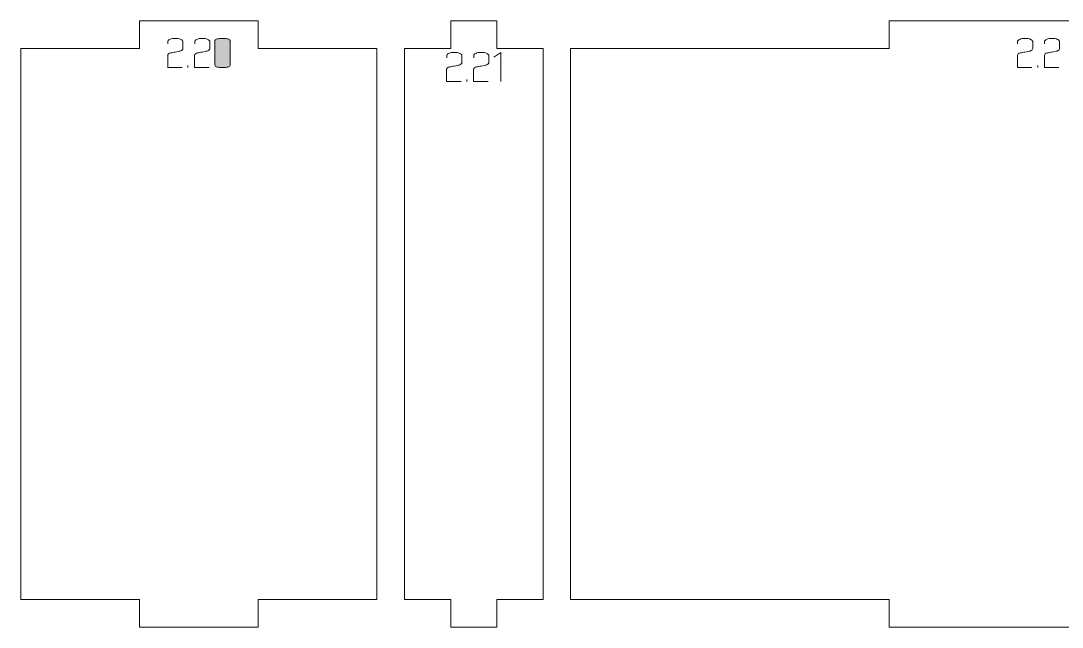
# Model space of a CAD drawing. Header units: centimetres. Extents: x -158 to 228, y -202 to 254.
# Drawn here: x -11.88 to -0.55, y -16.34 to -9.74 of the extents above; entities that cross this region are included whole.
import ezdxf

# ---------------------------------------------------------------- set-up
doc = ezdxf.new("R2010")
doc.units = ezdxf.units.CM
doc.header["$MEASUREMENT"] = 0
doc.layers.add('Capa 1', color=7, linetype='Continuous')

msp = doc.modelspace()

# ---------------------------------------------------------------- hatches: boundary and pattern name
at = {"layer": 'Capa 1', "true_color": 0x3e4095}
h = msp.add_hatch(color=175, dxfattribs=at)
edge = h.paths.add_edge_path()
edge.add_spline(control_points=[(-10.28661, -10.24484), (-10.28661, -10.24484), (-10.28661, -10.1123), (-10.28661, -10.1123), (-10.28569, -10.10038), (-10.27484, -10.09121), (-10.25405, -10.08479), (-10.24549, -10.08417), (-10.23731, -10.08318), (-10.22951, -10.0818), (-10.22172, -10.08043), (-10.21384, -10.07898), (-10.20589, -10.07745), (-10.19122, -10.075), (-10.17998, -10.07301), (-10.17219, -10.07149), (-10.16439, -10.06996), (-10.15682, -10.06797), (-10.14948, -10.06552), (-10.13053, -10.05849), (-10.12105, -10.04947), (-10.12105, -10.03847), (-10.12105, -10.03847), (-10.12105, -9.96371), (-10.12105, -9.96371), (-10.12105, -9.95393), (-10.12892, -9.9456), (-10.14467, -9.93872), (-10.16041, -9.93184), (-10.18006, -9.9284), (-10.2036, -9.9284), (-10.22714, -9.9284), (-10.24679, -9.93184), (-10.26253, -9.93872), (-10.27828, -9.9456), (-10.28615, -9.95393), (-10.28615, -9.96371), (-10.28615, -9.96371), (-10.28615, -9.98618), (-10.28615, -9.98618), (-10.28615, -9.98618), (-10.28615, -9.96371), (-10.28615, -9.96371), (-10.28615, -9.95393), (-10.27828, -9.9456), (-10.26253, -9.93872), (-10.24679, -9.93184), (-10.22714, -9.9284), (-10.2036, -9.9284), (-10.18006, -9.9284), (-10.16041, -9.93184), (-10.14467, -9.93872), (-10.12892, -9.9456), (-10.12105, -9.95393), (-10.12105, -9.96371), (-10.12105, -9.96371), (-10.12105, -10.03847), (-10.12105, -10.03847), (-10.12105, -10.04947), (-10.13053, -10.05849), (-10.14948, -10.06552), (-10.15682, -10.06797), (-10.16439, -10.06996), (-10.17219, -10.07149), (-10.17998, -10.07301), (-10.19122, -10.075), (-10.20589, -10.07745), (-10.21384, -10.07898), (-10.22172, -10.08043), (-10.22951, -10.0818), (-10.23731, -10.08318), (-10.24549, -10.08417), (-10.25405, -10.08479), (-10.27484, -10.09121), (-10.28569, -10.10038), (-10.28661, -10.1123), (-10.28661, -10.1123), (-10.28661, -10.24484), (-10.28661, -10.24484), (-10.28661, -10.24484), (-10.12976, -10.24484), (-10.12976, -10.24484), (-10.12976, -10.24484), (-10.28661, -10.24484), (-10.28661, -10.24484)], knot_values=[0, 0, 0, 0, 0.03571429, 0.03571429, 0.03571429, 0.07142857, 0.07142857, 0.07142857, 0.10714286, 0.10714286, 0.10714286, 0.14285714, 0.14285714, 0.14285714, 0.17857143, 0.17857143, 0.17857143, 0.21428571, 0.21428571, 0.21428571, 0.25, 0.25, 0.25, 0.28571429, 0.28571429, 0.28571429, 0.32142857, 0.32142857, 0.32142857, 0.35714286, 0.35714286, 0.35714286, 0.39285714, 0.39285714, 0.39285714, 0.42857143, 0.42857143, 0.42857143, 0.46428571, 0.46428571, 0.46428571, 0.5, 0.5, 0.5, 0.53571429, 0.53571429, 0.53571429, 0.57142857, 0.57142857, 0.57142857, 0.60714286, 0.60714286, 0.60714286, 0.64285714, 0.64285714, 0.64285714, 0.67857143, 0.67857143, 0.67857143, 0.71428571, 0.71428571, 0.71428571, 0.75, 0.75, 0.75, 0.78571429, 0.78571429, 0.78571429, 0.82142857, 0.82142857, 0.82142857, 0.85714286, 0.85714286, 0.85714286, 0.89285714, 0.89285714, 0.89285714, 0.92857143, 0.92857143, 0.92857143, 0.96428571, 0.96428571, 0.96428571, 1, 1, 1, 1], degree=3, periodic=1)
h = msp.add_hatch(color=175, dxfattribs=at)
edge = h.paths.add_edge_path()
edge.add_spline(control_points=[(-9.9931, -10.24484), (-9.9931, -10.24484), (-9.9931, -10.1123), (-9.9931, -10.1123), (-9.99218, -10.10038), (-9.98133, -10.09121), (-9.96054, -10.08479), (-9.95198, -10.08417), (-9.9438, -10.08318), (-9.936, -10.0818), (-9.92821, -10.08043), (-9.92033, -10.07898), (-9.91238, -10.07745), (-9.89771, -10.075), (-9.88647, -10.07301), (-9.87868, -10.07149), (-9.87088, -10.06996), (-9.86331, -10.06797), (-9.85597, -10.06552), (-9.83702, -10.05849), (-9.82754, -10.04947), (-9.82754, -10.03847), (-9.82754, -10.03847), (-9.82754, -9.96371), (-9.82754, -9.96371), (-9.82754, -9.95393), (-9.83541, -9.9456), (-9.85116, -9.93872), (-9.8669, -9.93184), (-9.88655, -9.9284), (-9.91009, -9.9284), (-9.93363, -9.9284), (-9.95328, -9.93184), (-9.96902, -9.93872), (-9.98477, -9.9456), (-9.99264, -9.95393), (-9.99264, -9.96371), (-9.99264, -9.96371), (-9.99264, -9.98618), (-9.99264, -9.98618), (-9.99264, -9.98618), (-9.99264, -9.96371), (-9.99264, -9.96371), (-9.99264, -9.95393), (-9.98477, -9.9456), (-9.96902, -9.93872), (-9.95328, -9.93184), (-9.93363, -9.9284), (-9.91009, -9.9284), (-9.88655, -9.9284), (-9.8669, -9.93184), (-9.85116, -9.93872), (-9.83541, -9.9456), (-9.82754, -9.95393), (-9.82754, -9.96371), (-9.82754, -9.96371), (-9.82754, -10.03847), (-9.82754, -10.03847), (-9.82754, -10.04947), (-9.83702, -10.05849), (-9.85597, -10.06552), (-9.86331, -10.06797), (-9.87088, -10.06996), (-9.87868, -10.07149), (-9.88647, -10.07301), (-9.89771, -10.075), (-9.91238, -10.07745), (-9.92033, -10.07898), (-9.92821, -10.08043), (-9.936, -10.0818), (-9.9438, -10.08318), (-9.95198, -10.08417), (-9.96054, -10.08479), (-9.98133, -10.09121), (-9.99218, -10.10038), (-9.9931, -10.1123), (-9.9931, -10.1123), (-9.9931, -10.24484), (-9.9931, -10.24484), (-9.9931, -10.24484), (-9.83625, -10.24484), (-9.83625, -10.24484), (-9.83625, -10.24484), (-9.9931, -10.24484), (-9.9931, -10.24484)], knot_values=[0, 0, 0, 0, 0.03571429, 0.03571429, 0.03571429, 0.07142857, 0.07142857, 0.07142857, 0.10714286, 0.10714286, 0.10714286, 0.14285714, 0.14285714, 0.14285714, 0.17857143, 0.17857143, 0.17857143, 0.21428571, 0.21428571, 0.21428571, 0.25, 0.25, 0.25, 0.28571429, 0.28571429, 0.28571429, 0.32142857, 0.32142857, 0.32142857, 0.35714286, 0.35714286, 0.35714286, 0.39285714, 0.39285714, 0.39285714, 0.42857143, 0.42857143, 0.42857143, 0.46428571, 0.46428571, 0.46428571, 0.5, 0.5, 0.5, 0.53571429, 0.53571429, 0.53571429, 0.57142857, 0.57142857, 0.57142857, 0.60714286, 0.60714286, 0.60714286, 0.64285714, 0.64285714, 0.64285714, 0.67857143, 0.67857143, 0.67857143, 0.71428571, 0.71428571, 0.71428571, 0.75, 0.75, 0.75, 0.78571429, 0.78571429, 0.78571429, 0.82142857, 0.82142857, 0.82142857, 0.85714286, 0.85714286, 0.85714286, 0.89285714, 0.89285714, 0.89285714, 0.92857143, 0.92857143, 0.92857143, 0.96428571, 0.96428571, 0.96428571, 1, 1, 1, 1], degree=3, periodic=1)
h = msp.add_hatch(color=175, dxfattribs=at)
edge = h.paths.add_edge_path()
edge.add_spline(control_points=[(-9.77251, -10.22099), (-9.77251, -10.23078), (-9.76464, -10.2372), (-9.74889, -10.24025), (-9.73315, -10.24331), (-9.7135, -10.24484), (-9.68996, -10.24484), (-9.66642, -10.24484), (-9.64677, -10.24331), (-9.63103, -10.24025), (-9.61528, -10.2372), (-9.60741, -10.23078), (-9.60741, -10.22099), (-9.60741, -10.22099), (-9.60741, -9.95271), (-9.60741, -9.95271), (-9.60741, -9.94292), (-9.61528, -9.93642), (-9.63103, -9.93321), (-9.64677, -9.93), (-9.66642, -9.9284), (-9.68996, -9.9284), (-9.7135, -9.9284), (-9.73315, -9.93), (-9.74889, -9.93321), (-9.76464, -9.93642), (-9.77251, -9.94292), (-9.77251, -9.95271), (-9.77251, -9.95271), (-9.77251, -10.22099), (-9.77251, -10.22099)], knot_values=[0, 0, 0, 0, 0.1, 0.1, 0.1, 0.2, 0.2, 0.2, 0.3, 0.3, 0.3, 0.4, 0.4, 0.4, 0.5, 0.5, 0.5, 0.6, 0.6, 0.6, 0.7, 0.7, 0.7, 0.8, 0.8, 0.8, 0.9, 0.9, 0.9, 1, 1, 1, 1], degree=3, periodic=1)
h = msp.add_hatch(color=175, dxfattribs=at)
edge = h.paths.add_edge_path()
edge.add_spline(control_points=[(-9.60741, -10.22099), (-9.60741, -10.23078), (-9.61528, -10.2372), (-9.63103, -10.24025), (-9.64677, -10.24331), (-9.66642, -10.24484), (-9.68996, -10.24484), (-9.7135, -10.24484), (-9.73315, -10.24331), (-9.74889, -10.24025), (-9.76464, -10.2372), (-9.77251, -10.23078), (-9.77251, -10.22099), (-9.77251, -10.22099), (-9.77251, -9.95271), (-9.77251, -9.95271), (-9.77251, -9.94292), (-9.76464, -9.93642), (-9.74889, -9.93321), (-9.73315, -9.93), (-9.7135, -9.9284), (-9.68996, -9.9284), (-9.66642, -9.9284), (-9.64677, -9.93), (-9.63103, -9.93321), (-9.61528, -9.93642), (-9.60741, -9.94292), (-9.60741, -9.95271), (-9.60741, -9.95271), (-9.60741, -10.22099), (-9.60741, -10.22099)], knot_values=[0, 0, 0, 0, 0.1, 0.1, 0.1, 0.2, 0.2, 0.2, 0.3, 0.3, 0.3, 0.4, 0.4, 0.4, 0.5, 0.5, 0.5, 0.6, 0.6, 0.6, 0.7, 0.7, 0.7, 0.8, 0.8, 0.8, 0.9, 0.9, 0.9, 1, 1, 1, 1], degree=3, periodic=1)
h = msp.add_hatch(color=175, dxfattribs=at)
edge = h.paths.add_edge_path()
edge.add_spline(control_points=[(-1.03829, -10.24484), (-1.03829, -10.24484), (-1.03829, -10.1123), (-1.03829, -10.1123), (-1.03737, -10.10038), (-1.02652, -10.09121), (-1.00573, -10.08479), (-0.99717, -10.08417), (-0.98899, -10.08318), (-0.98119, -10.0818), (-0.9734, -10.08043), (-0.96552, -10.07898), (-0.95757, -10.07745), (-0.9429, -10.075), (-0.93166, -10.07301), (-0.92387, -10.07149), (-0.91607, -10.06996), (-0.9085, -10.06797), (-0.90116, -10.06552), (-0.88221, -10.05849), (-0.87273, -10.04947), (-0.87273, -10.03847), (-0.87273, -10.03847), (-0.87273, -9.96371), (-0.87273, -9.96371), (-0.87273, -9.95393), (-0.8806, -9.9456), (-0.89635, -9.93872), (-0.91209, -9.93184), (-0.93174, -9.9284), (-0.95528, -9.9284), (-0.97882, -9.9284), (-0.99847, -9.93184), (-1.01421, -9.93872), (-1.02996, -9.9456), (-1.03783, -9.95393), (-1.03783, -9.96371), (-1.03783, -9.96371), (-1.03783, -9.98618), (-1.03783, -9.98618), (-1.03783, -9.98618), (-1.03783, -9.96371), (-1.03783, -9.96371), (-1.03783, -9.95393), (-1.02996, -9.9456), (-1.01421, -9.93872), (-0.99847, -9.93184), (-0.97882, -9.9284), (-0.95528, -9.9284), (-0.93174, -9.9284), (-0.91209, -9.93184), (-0.89635, -9.93872), (-0.8806, -9.9456), (-0.87273, -9.95393), (-0.87273, -9.96371), (-0.87273, -9.96371), (-0.87273, -10.03847), (-0.87273, -10.03847), (-0.87273, -10.04947), (-0.88221, -10.05849), (-0.90116, -10.06552), (-0.9085, -10.06797), (-0.91607, -10.06996), (-0.92387, -10.07149), (-0.93166, -10.07301), (-0.9429, -10.075), (-0.95757, -10.07745), (-0.96552, -10.07898), (-0.9734, -10.08043), (-0.98119, -10.0818), (-0.98899, -10.08318), (-0.99717, -10.08417), (-1.00573, -10.08479), (-1.02652, -10.09121), (-1.03737, -10.10038), (-1.03829, -10.1123), (-1.03829, -10.1123), (-1.03829, -10.24484), (-1.03829, -10.24484), (-1.03829, -10.24484), (-0.88144, -10.24484), (-0.88144, -10.24484), (-0.88144, -10.24484), (-1.03829, -10.24484), (-1.03829, -10.24484)], knot_values=[0, 0, 0, 0, 0.03571429, 0.03571429, 0.03571429, 0.07142857, 0.07142857, 0.07142857, 0.10714286, 0.10714286, 0.10714286, 0.14285714, 0.14285714, 0.14285714, 0.17857143, 0.17857143, 0.17857143, 0.21428571, 0.21428571, 0.21428571, 0.25, 0.25, 0.25, 0.28571429, 0.28571429, 0.28571429, 0.32142857, 0.32142857, 0.32142857, 0.35714286, 0.35714286, 0.35714286, 0.39285714, 0.39285714, 0.39285714, 0.42857143, 0.42857143, 0.42857143, 0.46428571, 0.46428571, 0.46428571, 0.5, 0.5, 0.5, 0.53571429, 0.53571429, 0.53571429, 0.57142857, 0.57142857, 0.57142857, 0.60714286, 0.60714286, 0.60714286, 0.64285714, 0.64285714, 0.64285714, 0.67857143, 0.67857143, 0.67857143, 0.71428571, 0.71428571, 0.71428571, 0.75, 0.75, 0.75, 0.78571429, 0.78571429, 0.78571429, 0.82142857, 0.82142857, 0.82142857, 0.85714286, 0.85714286, 0.85714286, 0.89285714, 0.89285714, 0.89285714, 0.92857143, 0.92857143, 0.92857143, 0.96428571, 0.96428571, 0.96428571, 1, 1, 1, 1], degree=3, periodic=1)
h = msp.add_hatch(color=175, dxfattribs=at)
edge = h.paths.add_edge_path()
edge.add_spline(control_points=[(-0.74478, -10.24484), (-0.74478, -10.24484), (-0.74478, -10.1123), (-0.74478, -10.1123), (-0.74386, -10.10038), (-0.73301, -10.09121), (-0.71222, -10.08479), (-0.70366, -10.08417), (-0.69548, -10.08318), (-0.68768, -10.0818), (-0.67989, -10.08043), (-0.67201, -10.07898), (-0.66406, -10.07745), (-0.64939, -10.075), (-0.63815, -10.07301), (-0.63036, -10.07149), (-0.62256, -10.06996), (-0.61499, -10.06797), (-0.60765, -10.06552), (-0.5887, -10.05849), (-0.57922, -10.04947), (-0.57922, -10.03847), (-0.57922, -10.03847), (-0.57922, -9.96371), (-0.57922, -9.96371), (-0.57922, -9.95393), (-0.58709, -9.9456), (-0.60284, -9.93872), (-0.61858, -9.93184), (-0.63823, -9.9284), (-0.66177, -9.9284), (-0.68531, -9.9284), (-0.70496, -9.93184), (-0.7207, -9.93872), (-0.73645, -9.9456), (-0.74432, -9.95393), (-0.74432, -9.96371), (-0.74432, -9.96371), (-0.74432, -9.98618), (-0.74432, -9.98618), (-0.74432, -9.98618), (-0.74432, -9.96371), (-0.74432, -9.96371), (-0.74432, -9.95393), (-0.73645, -9.9456), (-0.7207, -9.93872), (-0.70496, -9.93184), (-0.68531, -9.9284), (-0.66177, -9.9284), (-0.63823, -9.9284), (-0.61858, -9.93184), (-0.60284, -9.93872), (-0.58709, -9.9456), (-0.57922, -9.95393), (-0.57922, -9.96371), (-0.57922, -9.96371), (-0.57922, -10.03847), (-0.57922, -10.03847), (-0.57922, -10.04947), (-0.5887, -10.05849), (-0.60765, -10.06552), (-0.61499, -10.06797), (-0.62256, -10.06996), (-0.63036, -10.07149), (-0.63815, -10.07301), (-0.64939, -10.075), (-0.66406, -10.07745), (-0.67201, -10.07898), (-0.67989, -10.08043), (-0.68768, -10.0818), (-0.69548, -10.08318), (-0.70366, -10.08417), (-0.71222, -10.08479), (-0.73301, -10.09121), (-0.74386, -10.10038), (-0.74478, -10.1123), (-0.74478, -10.1123), (-0.74478, -10.24484), (-0.74478, -10.24484), (-0.74478, -10.24484), (-0.58793, -10.24484), (-0.58793, -10.24484), (-0.58793, -10.24484), (-0.74478, -10.24484), (-0.74478, -10.24484)], knot_values=[0, 0, 0, 0, 0.03571429, 0.03571429, 0.03571429, 0.07142857, 0.07142857, 0.07142857, 0.10714286, 0.10714286, 0.10714286, 0.14285714, 0.14285714, 0.14285714, 0.17857143, 0.17857143, 0.17857143, 0.21428571, 0.21428571, 0.21428571, 0.25, 0.25, 0.25, 0.28571429, 0.28571429, 0.28571429, 0.32142857, 0.32142857, 0.32142857, 0.35714286, 0.35714286, 0.35714286, 0.39285714, 0.39285714, 0.39285714, 0.42857143, 0.42857143, 0.42857143, 0.46428571, 0.46428571, 0.46428571, 0.5, 0.5, 0.5, 0.53571429, 0.53571429, 0.53571429, 0.57142857, 0.57142857, 0.57142857, 0.60714286, 0.60714286, 0.60714286, 0.64285714, 0.64285714, 0.64285714, 0.67857143, 0.67857143, 0.67857143, 0.71428571, 0.71428571, 0.71428571, 0.75, 0.75, 0.75, 0.78571429, 0.78571429, 0.78571429, 0.82142857, 0.82142857, 0.82142857, 0.85714286, 0.85714286, 0.85714286, 0.89285714, 0.89285714, 0.89285714, 0.92857143, 0.92857143, 0.92857143, 0.96428571, 0.96428571, 0.96428571, 1, 1, 1, 1], degree=3, periodic=1)
h = msp.add_hatch(color=175, dxfattribs=at)
edge = h.paths.add_edge_path()
edge.add_spline(control_points=[(-7.25055, -10.39724), (-7.25055, -10.39724), (-7.25055, -10.2647), (-7.25055, -10.2647), (-7.24963, -10.25278), (-7.23878, -10.24361), (-7.21799, -10.23719), (-7.20943, -10.23657), (-7.20125, -10.23558), (-7.19345, -10.2342), (-7.18566, -10.23283), (-7.17778, -10.23138), (-7.16983, -10.22985), (-7.15516, -10.2274), (-7.14392, -10.22541), (-7.13613, -10.22389), (-7.12833, -10.22236), (-7.12076, -10.22037), (-7.11342, -10.21792), (-7.09447, -10.21089), (-7.08499, -10.20187), (-7.08499, -10.19087), (-7.08499, -10.19087), (-7.08499, -10.11611), (-7.08499, -10.11611), (-7.08499, -10.10633), (-7.09286, -10.098), (-7.10861, -10.09112), (-7.12435, -10.08424), (-7.144, -10.0808), (-7.16754, -10.0808), (-7.19108, -10.0808), (-7.21073, -10.08424), (-7.22647, -10.09112), (-7.24222, -10.098), (-7.25009, -10.10633), (-7.25009, -10.11611), (-7.25009, -10.11611), (-7.25009, -10.13858), (-7.25009, -10.13858), (-7.25009, -10.13858), (-7.25009, -10.11611), (-7.25009, -10.11611), (-7.25009, -10.10633), (-7.24222, -10.098), (-7.22647, -10.09112), (-7.21073, -10.08424), (-7.19108, -10.0808), (-7.16754, -10.0808), (-7.144, -10.0808), (-7.12435, -10.08424), (-7.10861, -10.09112), (-7.09286, -10.098), (-7.08499, -10.10633), (-7.08499, -10.11611), (-7.08499, -10.11611), (-7.08499, -10.19087), (-7.08499, -10.19087), (-7.08499, -10.20187), (-7.09447, -10.21089), (-7.11342, -10.21792), (-7.12076, -10.22037), (-7.12833, -10.22236), (-7.13613, -10.22389), (-7.14392, -10.22541), (-7.15516, -10.2274), (-7.16983, -10.22985), (-7.17778, -10.23138), (-7.18566, -10.23283), (-7.19345, -10.2342), (-7.20125, -10.23558), (-7.20943, -10.23657), (-7.21799, -10.23719), (-7.23878, -10.24361), (-7.24963, -10.25278), (-7.25055, -10.2647), (-7.25055, -10.2647), (-7.25055, -10.39724), (-7.25055, -10.39724), (-7.25055, -10.39724), (-7.0937, -10.39724), (-7.0937, -10.39724), (-7.0937, -10.39724), (-7.25055, -10.39724), (-7.25055, -10.39724)], knot_values=[0, 0, 0, 0, 0.03571429, 0.03571429, 0.03571429, 0.07142857, 0.07142857, 0.07142857, 0.10714286, 0.10714286, 0.10714286, 0.14285714, 0.14285714, 0.14285714, 0.17857143, 0.17857143, 0.17857143, 0.21428571, 0.21428571, 0.21428571, 0.25, 0.25, 0.25, 0.28571429, 0.28571429, 0.28571429, 0.32142857, 0.32142857, 0.32142857, 0.35714286, 0.35714286, 0.35714286, 0.39285714, 0.39285714, 0.39285714, 0.42857143, 0.42857143, 0.42857143, 0.46428571, 0.46428571, 0.46428571, 0.5, 0.5, 0.5, 0.53571429, 0.53571429, 0.53571429, 0.57142857, 0.57142857, 0.57142857, 0.60714286, 0.60714286, 0.60714286, 0.64285714, 0.64285714, 0.64285714, 0.67857143, 0.67857143, 0.67857143, 0.71428571, 0.71428571, 0.71428571, 0.75, 0.75, 0.75, 0.78571429, 0.78571429, 0.78571429, 0.82142857, 0.82142857, 0.82142857, 0.85714286, 0.85714286, 0.85714286, 0.89285714, 0.89285714, 0.89285714, 0.92857143, 0.92857143, 0.92857143, 0.96428571, 0.96428571, 0.96428571, 1, 1, 1, 1], degree=3, periodic=1)
h = msp.add_hatch(color=175, dxfattribs=at)
edge = h.paths.add_edge_path()
edge.add_spline(control_points=[(-6.95704, -10.39724), (-6.95704, -10.39724), (-6.95704, -10.2647), (-6.95704, -10.2647), (-6.95612, -10.25278), (-6.94527, -10.24361), (-6.92448, -10.23719), (-6.91592, -10.23657), (-6.90774, -10.23558), (-6.89994, -10.2342), (-6.89215, -10.23283), (-6.88427, -10.23138), (-6.87632, -10.22985), (-6.86165, -10.2274), (-6.85041, -10.22541), (-6.84262, -10.22389), (-6.83482, -10.22236), (-6.82725, -10.22037), (-6.81991, -10.21792), (-6.80096, -10.21089), (-6.79148, -10.20187), (-6.79148, -10.19087), (-6.79148, -10.19087), (-6.79148, -10.11611), (-6.79148, -10.11611), (-6.79148, -10.10633), (-6.79935, -10.098), (-6.8151, -10.09112), (-6.83084, -10.08424), (-6.85049, -10.0808), (-6.87403, -10.0808), (-6.89757, -10.0808), (-6.91722, -10.08424), (-6.93296, -10.09112), (-6.94871, -10.098), (-6.95658, -10.10633), (-6.95658, -10.11611), (-6.95658, -10.11611), (-6.95658, -10.13858), (-6.95658, -10.13858), (-6.95658, -10.13858), (-6.95658, -10.11611), (-6.95658, -10.11611), (-6.95658, -10.10633), (-6.94871, -10.098), (-6.93296, -10.09112), (-6.91722, -10.08424), (-6.89757, -10.0808), (-6.87403, -10.0808), (-6.85049, -10.0808), (-6.83084, -10.08424), (-6.8151, -10.09112), (-6.79935, -10.098), (-6.79148, -10.10633), (-6.79148, -10.11611), (-6.79148, -10.11611), (-6.79148, -10.19087), (-6.79148, -10.19087), (-6.79148, -10.20187), (-6.80096, -10.21089), (-6.81991, -10.21792), (-6.82725, -10.22037), (-6.83482, -10.22236), (-6.84262, -10.22389), (-6.85041, -10.22541), (-6.86165, -10.2274), (-6.87632, -10.22985), (-6.88427, -10.23138), (-6.89215, -10.23283), (-6.89994, -10.2342), (-6.90774, -10.23558), (-6.91592, -10.23657), (-6.92448, -10.23719), (-6.94527, -10.24361), (-6.95612, -10.25278), (-6.95704, -10.2647), (-6.95704, -10.2647), (-6.95704, -10.39724), (-6.95704, -10.39724), (-6.95704, -10.39724), (-6.80019, -10.39724), (-6.80019, -10.39724), (-6.80019, -10.39724), (-6.95704, -10.39724), (-6.95704, -10.39724)], knot_values=[0, 0, 0, 0, 0.03571429, 0.03571429, 0.03571429, 0.07142857, 0.07142857, 0.07142857, 0.10714286, 0.10714286, 0.10714286, 0.14285714, 0.14285714, 0.14285714, 0.17857143, 0.17857143, 0.17857143, 0.21428571, 0.21428571, 0.21428571, 0.25, 0.25, 0.25, 0.28571429, 0.28571429, 0.28571429, 0.32142857, 0.32142857, 0.32142857, 0.35714286, 0.35714286, 0.35714286, 0.39285714, 0.39285714, 0.39285714, 0.42857143, 0.42857143, 0.42857143, 0.46428571, 0.46428571, 0.46428571, 0.5, 0.5, 0.5, 0.53571429, 0.53571429, 0.53571429, 0.57142857, 0.57142857, 0.57142857, 0.60714286, 0.60714286, 0.60714286, 0.64285714, 0.64285714, 0.64285714, 0.67857143, 0.67857143, 0.67857143, 0.71428571, 0.71428571, 0.71428571, 0.75, 0.75, 0.75, 0.78571429, 0.78571429, 0.78571429, 0.82142857, 0.82142857, 0.82142857, 0.85714286, 0.85714286, 0.85714286, 0.89285714, 0.89285714, 0.89285714, 0.92857143, 0.92857143, 0.92857143, 0.96428571, 0.96428571, 0.96428571, 1, 1, 1, 1], degree=3, periodic=1)
h = msp.add_hatch(color=175, dxfattribs=at)
edge = h.paths.add_edge_path()
edge.add_spline(control_points=[(-6.66032, -10.08034), (-6.66032, -10.08034), (-6.73645, -10.13308), (-6.73645, -10.13308), (-6.73645, -10.13308), (-6.66032, -10.08034), (-6.66032, -10.08034), (-6.66032, -10.08034), (-6.66032, -10.39724), (-6.66032, -10.39724), (-6.66032, -10.39724), (-6.66032, -10.08034), (-6.66032, -10.08034)], knot_values=[0, 0, 0, 0, 0.25, 0.25, 0.25, 0.5, 0.5, 0.5, 0.75, 0.75, 0.75, 1, 1, 1, 1], degree=3, periodic=1)
h = msp.add_hatch(color=175, dxfattribs=at)
edge = h.paths.add_edge_path()
edge.add_spline(control_points=[(-10.06602, -10.24484), (-10.06602, -10.24484), (-10.06602, -10.22237), (-10.06602, -10.22237), (-10.06602, -10.22237), (-10.06602, -10.24484), (-10.06602, -10.24484)], knot_values=[0, 0, 0, 0, 0.5, 0.5, 0.5, 1, 1, 1, 1], degree=3, periodic=1)
h = msp.add_hatch(color=175, dxfattribs=at)
edge = h.paths.add_edge_path()
edge.add_spline(control_points=[(-0.8177, -10.24484), (-0.8177, -10.24484), (-0.8177, -10.22237), (-0.8177, -10.22237), (-0.8177, -10.22237), (-0.8177, -10.24484), (-0.8177, -10.24484)], knot_values=[0, 0, 0, 0, 0.5, 0.5, 0.5, 1, 1, 1, 1], degree=3, periodic=1)
h = msp.add_hatch(color=175, dxfattribs=at)
edge = h.paths.add_edge_path()
edge.add_spline(control_points=[(-7.02996, -10.39724), (-7.02996, -10.39724), (-7.02996, -10.37477), (-7.02996, -10.37477), (-7.02996, -10.37477), (-7.02996, -10.39724), (-7.02996, -10.39724)], knot_values=[0, 0, 0, 0, 0.5, 0.5, 0.5, 1, 1, 1, 1], degree=3, periodic=1)

# ---------------------------------------------------------------- linework, layer by layer
at = {"layer": 'Capa 1', "color": 240, "lineweight": 9}
for points in [[(-11.88494, -10.03684), (-11.88494, -10.03684), (-11.88494, -16.03684), (-11.88494, -16.03684), (-11.88494, -16.03684), (-10.59298, -16.03684), (-10.59298, -16.03684), (-10.59298, -16.03684), (-10.59298, -16.33684), (-10.59298, -16.33684), (-10.59298, -16.33684), (-9.30102, -16.33684), (-9.30102, -16.33684), (-9.30102, -16.33684), (-9.30102, -16.03684), (-9.30102, -16.03684), (-9.30102, -16.03684), (-8.00907, -16.03684), (-8.00907, -16.03684), (-8.00907, -16.03684), (-8.00907, -10.03684), (-8.00907, -10.03684), (-8.00907, -10.03684), (-9.30102, -10.03684), (-9.30102, -10.03684), (-9.30102, -10.03684), (-9.30102, -9.73684), (-9.30102, -9.73684), (-9.30102, -9.73684), (-10.59298, -9.73684), (-10.59298, -9.73684), (-10.59298, -9.73684), (-10.59298, -10.03684), (-10.59298, -10.03684), (-10.59298, -10.03684), (-11.88494, -10.03684), (-11.88494, -10.03684)], [(-7.70907, -10.03684), (-7.70907, -10.03684), (-7.70907, -16.03684), (-7.70907, -16.03684), (-7.70907, -16.03684), (-7.20664, -16.03684), (-7.20664, -16.03684), (-7.20664, -16.03684), (-7.20664, -16.33684), (-7.20664, -16.33684), (-7.20664, -16.33684), (-6.70422, -16.33684), (-6.70422, -16.33684), (-6.70422, -16.33684), (-6.70422, -16.03684), (-6.70422, -16.03684), (-6.70422, -16.03684), (-6.2018, -16.03684), (-6.2018, -16.03684), (-6.2018, -16.03684), (-6.2018, -10.03684), (-6.2018, -10.03684), (-6.2018, -10.03684), (-6.70422, -10.03684), (-6.70422, -10.03684), (-6.70422, -10.03684), (-6.70422, -9.73684), (-6.70422, -9.73684), (-6.70422, -9.73684), (-7.20664, -9.73684), (-7.20664, -9.73684), (-7.20664, -9.73684), (-7.20664, -10.03684), (-7.20664, -10.03684), (-7.20664, -10.03684), (-7.70907, -10.03684), (-7.70907, -10.03684)], [(-5.9018, -10.03684), (-5.9018, -10.03684), (-5.9018, -16.03684), (-5.9018, -16.03684), (-5.9018, -16.03684), (-2.43305, -16.03684), (-2.43305, -16.03684), (-2.43305, -16.03684), (-2.43305, -16.33684), (-2.43305, -16.33684), (-2.43305, -16.33684), (1.03569, -16.33684), (1.03569, -16.33684), (1.03569, -16.33684), (1.03569, -16.03684), (1.03569, -16.03684), (1.03569, -16.03684), (4.50443, -16.03684), (4.50443, -16.03684), (4.50443, -16.03684), (4.50443, -10.03684), (4.50443, -10.03684), (4.50443, -10.03684), (1.03569, -10.03684), (1.03569, -10.03684), (1.03569, -10.03684), (1.03569, -9.73684), (1.03569, -9.73684), (1.03569, -9.73684), (-2.43305, -9.73684), (-2.43305, -9.73684), (-2.43305, -9.73684), (-2.43305, -10.03684), (-2.43305, -10.03684), (-2.43305, -10.03684), (-5.9018, -10.03684), (-5.9018, -10.03684)]]:
    msp.add_open_spline(points, degree=3, knots=[0, 0, 0, 0, 0.08333333, 0.08333333, 0.08333333, 0.16666667, 0.16666667, 0.16666667, 0.25, 0.25, 0.25, 0.33333333, 0.33333333, 0.33333333, 0.41666667, 0.41666667, 0.41666667, 0.5, 0.5, 0.5, 0.58333333, 0.58333333, 0.58333333, 0.66666667, 0.66666667, 0.66666667, 0.75, 0.75, 0.75, 0.83333333, 0.83333333, 0.83333333, 0.91666667, 0.91666667, 0.91666667, 1, 1, 1, 1], dxfattribs=at)
at = {"layer": 'Capa 1', "color": 114, "lineweight": 9}
for points, knots in [([(-10.28661, -10.24484), (-10.28661, -10.24484), (-10.28661, -10.1123), (-10.28661, -10.1123), (-10.28569, -10.10038), (-10.27484, -10.09121), (-10.25405, -10.08479), (-10.24549, -10.08417), (-10.23731, -10.08318), (-10.22951, -10.0818), (-10.22172, -10.08043), (-10.21384, -10.07898), (-10.20589, -10.07745), (-10.19122, -10.075), (-10.17998, -10.07301), (-10.17219, -10.07149), (-10.16439, -10.06996), (-10.15682, -10.06797), (-10.14948, -10.06552), (-10.13053, -10.05849), (-10.12105, -10.04947), (-10.12105, -10.03847), (-10.12105, -10.03847), (-10.12105, -9.96371), (-10.12105, -9.96371), (-10.12105, -9.95393), (-10.12892, -9.9456), (-10.14467, -9.93872), (-10.16041, -9.93184), (-10.18006, -9.9284), (-10.2036, -9.9284), (-10.22714, -9.9284), (-10.24679, -9.93184), (-10.26253, -9.93872), (-10.27828, -9.9456), (-10.28615, -9.95393), (-10.28615, -9.96371), (-10.28615, -9.96371), (-10.28615, -9.98618), (-10.28615, -9.98618), (-10.28615, -9.98618), (-10.28615, -9.96371), (-10.28615, -9.96371), (-10.28615, -9.95393), (-10.27828, -9.9456), (-10.26253, -9.93872), (-10.24679, -9.93184), (-10.22714, -9.9284), (-10.2036, -9.9284), (-10.18006, -9.9284), (-10.16041, -9.93184), (-10.14467, -9.93872), (-10.12892, -9.9456), (-10.12105, -9.95393), (-10.12105, -9.96371), (-10.12105, -9.96371), (-10.12105, -10.03847), (-10.12105, -10.03847), (-10.12105, -10.04947), (-10.13053, -10.05849), (-10.14948, -10.06552), (-10.15682, -10.06797), (-10.16439, -10.06996), (-10.17219, -10.07149), (-10.17998, -10.07301), (-10.19122, -10.075), (-10.20589, -10.07745), (-10.21384, -10.07898), (-10.22172, -10.08043), (-10.22951, -10.0818), (-10.23731, -10.08318), (-10.24549, -10.08417), (-10.25405, -10.08479), (-10.27484, -10.09121), (-10.28569, -10.10038), (-10.28661, -10.1123), (-10.28661, -10.1123), (-10.28661, -10.24484), (-10.28661, -10.24484), (-10.28661, -10.24484), (-10.12976, -10.24484), (-10.12976, -10.24484), (-10.12976, -10.24484), (-10.28661, -10.24484), (-10.28661, -10.24484)], [0, 0, 0, 0, 0.03571429, 0.03571429, 0.03571429, 0.07142857, 0.07142857, 0.07142857, 0.10714286, 0.10714286, 0.10714286, 0.14285714, 0.14285714, 0.14285714, 0.17857143, 0.17857143, 0.17857143, 0.21428571, 0.21428571, 0.21428571, 0.25, 0.25, 0.25, 0.28571429, 0.28571429, 0.28571429, 0.32142857, 0.32142857, 0.32142857, 0.35714286, 0.35714286, 0.35714286, 0.39285714, 0.39285714, 0.39285714, 0.42857143, 0.42857143, 0.42857143, 0.46428571, 0.46428571, 0.46428571, 0.5, 0.5, 0.5, 0.53571429, 0.53571429, 0.53571429, 0.57142857, 0.57142857, 0.57142857, 0.60714286, 0.60714286, 0.60714286, 0.64285714, 0.64285714, 0.64285714, 0.67857143, 0.67857143, 0.67857143, 0.71428571, 0.71428571, 0.71428571, 0.75, 0.75, 0.75, 0.78571429, 0.78571429, 0.78571429, 0.82142857, 0.82142857, 0.82142857, 0.85714286, 0.85714286, 0.85714286, 0.89285714, 0.89285714, 0.89285714, 0.92857143, 0.92857143, 0.92857143, 0.96428571, 0.96428571, 0.96428571, 1, 1, 1, 1]), ([(-9.9931, -10.24484), (-9.9931, -10.24484), (-9.9931, -10.1123), (-9.9931, -10.1123), (-9.99218, -10.10038), (-9.98133, -10.09121), (-9.96054, -10.08479), (-9.95198, -10.08417), (-9.9438, -10.08318), (-9.936, -10.0818), (-9.92821, -10.08043), (-9.92033, -10.07898), (-9.91238, -10.07745), (-9.89771, -10.075), (-9.88647, -10.07301), (-9.87868, -10.07149), (-9.87088, -10.06996), (-9.86331, -10.06797), (-9.85597, -10.06552), (-9.83702, -10.05849), (-9.82754, -10.04947), (-9.82754, -10.03847), (-9.82754, -10.03847), (-9.82754, -9.96371), (-9.82754, -9.96371), (-9.82754, -9.95393), (-9.83541, -9.9456), (-9.85116, -9.93872), (-9.8669, -9.93184), (-9.88655, -9.9284), (-9.91009, -9.9284), (-9.93363, -9.9284), (-9.95328, -9.93184), (-9.96902, -9.93872), (-9.98477, -9.9456), (-9.99264, -9.95393), (-9.99264, -9.96371), (-9.99264, -9.96371), (-9.99264, -9.98618), (-9.99264, -9.98618), (-9.99264, -9.98618), (-9.99264, -9.96371), (-9.99264, -9.96371), (-9.99264, -9.95393), (-9.98477, -9.9456), (-9.96902, -9.93872), (-9.95328, -9.93184), (-9.93363, -9.9284), (-9.91009, -9.9284), (-9.88655, -9.9284), (-9.8669, -9.93184), (-9.85116, -9.93872), (-9.83541, -9.9456), (-9.82754, -9.95393), (-9.82754, -9.96371), (-9.82754, -9.96371), (-9.82754, -10.03847), (-9.82754, -10.03847), (-9.82754, -10.04947), (-9.83702, -10.05849), (-9.85597, -10.06552), (-9.86331, -10.06797), (-9.87088, -10.06996), (-9.87868, -10.07149), (-9.88647, -10.07301), (-9.89771, -10.075), (-9.91238, -10.07745), (-9.92033, -10.07898), (-9.92821, -10.08043), (-9.936, -10.0818), (-9.9438, -10.08318), (-9.95198, -10.08417), (-9.96054, -10.08479), (-9.98133, -10.09121), (-9.99218, -10.10038), (-9.9931, -10.1123), (-9.9931, -10.1123), (-9.9931, -10.24484), (-9.9931, -10.24484), (-9.9931, -10.24484), (-9.83625, -10.24484), (-9.83625, -10.24484), (-9.83625, -10.24484), (-9.9931, -10.24484), (-9.9931, -10.24484)], [0, 0, 0, 0, 0.03571429, 0.03571429, 0.03571429, 0.07142857, 0.07142857, 0.07142857, 0.10714286, 0.10714286, 0.10714286, 0.14285714, 0.14285714, 0.14285714, 0.17857143, 0.17857143, 0.17857143, 0.21428571, 0.21428571, 0.21428571, 0.25, 0.25, 0.25, 0.28571429, 0.28571429, 0.28571429, 0.32142857, 0.32142857, 0.32142857, 0.35714286, 0.35714286, 0.35714286, 0.39285714, 0.39285714, 0.39285714, 0.42857143, 0.42857143, 0.42857143, 0.46428571, 0.46428571, 0.46428571, 0.5, 0.5, 0.5, 0.53571429, 0.53571429, 0.53571429, 0.57142857, 0.57142857, 0.57142857, 0.60714286, 0.60714286, 0.60714286, 0.64285714, 0.64285714, 0.64285714, 0.67857143, 0.67857143, 0.67857143, 0.71428571, 0.71428571, 0.71428571, 0.75, 0.75, 0.75, 0.78571429, 0.78571429, 0.78571429, 0.82142857, 0.82142857, 0.82142857, 0.85714286, 0.85714286, 0.85714286, 0.89285714, 0.89285714, 0.89285714, 0.92857143, 0.92857143, 0.92857143, 0.96428571, 0.96428571, 0.96428571, 1, 1, 1, 1]), ([(-9.77251, -10.22099), (-9.77251, -10.23078), (-9.76464, -10.2372), (-9.74889, -10.24025), (-9.73315, -10.24331), (-9.7135, -10.24484), (-9.68996, -10.24484), (-9.66642, -10.24484), (-9.64677, -10.24331), (-9.63103, -10.24025), (-9.61528, -10.2372), (-9.60741, -10.23078), (-9.60741, -10.22099), (-9.60741, -10.22099), (-9.60741, -9.95271), (-9.60741, -9.95271), (-9.60741, -9.94292), (-9.61528, -9.93642), (-9.63103, -9.93321), (-9.64677, -9.93), (-9.66642, -9.9284), (-9.68996, -9.9284), (-9.7135, -9.9284), (-9.73315, -9.93), (-9.74889, -9.93321), (-9.76464, -9.93642), (-9.77251, -9.94292), (-9.77251, -9.95271), (-9.77251, -9.95271), (-9.77251, -10.22099), (-9.77251, -10.22099)], [0, 0, 0, 0, 0.1, 0.1, 0.1, 0.2, 0.2, 0.2, 0.3, 0.3, 0.3, 0.4, 0.4, 0.4, 0.5, 0.5, 0.5, 0.6, 0.6, 0.6, 0.7, 0.7, 0.7, 0.8, 0.8, 0.8, 0.9, 0.9, 0.9, 1, 1, 1, 1]), ([(-9.60741, -10.22099), (-9.60741, -10.23078), (-9.61528, -10.2372), (-9.63103, -10.24025), (-9.64677, -10.24331), (-9.66642, -10.24484), (-9.68996, -10.24484), (-9.7135, -10.24484), (-9.73315, -10.24331), (-9.74889, -10.24025), (-9.76464, -10.2372), (-9.77251, -10.23078), (-9.77251, -10.22099), (-9.77251, -10.22099), (-9.77251, -9.95271), (-9.77251, -9.95271), (-9.77251, -9.94292), (-9.76464, -9.93642), (-9.74889, -9.93321), (-9.73315, -9.93), (-9.7135, -9.9284), (-9.68996, -9.9284), (-9.66642, -9.9284), (-9.64677, -9.93), (-9.63103, -9.93321), (-9.61528, -9.93642), (-9.60741, -9.94292), (-9.60741, -9.95271), (-9.60741, -9.95271), (-9.60741, -10.22099), (-9.60741, -10.22099)], [0, 0, 0, 0, 0.1, 0.1, 0.1, 0.2, 0.2, 0.2, 0.3, 0.3, 0.3, 0.4, 0.4, 0.4, 0.5, 0.5, 0.5, 0.6, 0.6, 0.6, 0.7, 0.7, 0.7, 0.8, 0.8, 0.8, 0.9, 0.9, 0.9, 1, 1, 1, 1]), ([(-1.03829, -10.24484), (-1.03829, -10.24484), (-1.03829, -10.1123), (-1.03829, -10.1123), (-1.03737, -10.10038), (-1.02652, -10.09121), (-1.00573, -10.08479), (-0.99717, -10.08417), (-0.98899, -10.08318), (-0.98119, -10.0818), (-0.9734, -10.08043), (-0.96552, -10.07898), (-0.95757, -10.07745), (-0.9429, -10.075), (-0.93166, -10.07301), (-0.92387, -10.07149), (-0.91607, -10.06996), (-0.9085, -10.06797), (-0.90116, -10.06552), (-0.88221, -10.05849), (-0.87273, -10.04947), (-0.87273, -10.03847), (-0.87273, -10.03847), (-0.87273, -9.96371), (-0.87273, -9.96371), (-0.87273, -9.95393), (-0.8806, -9.9456), (-0.89635, -9.93872), (-0.91209, -9.93184), (-0.93174, -9.9284), (-0.95528, -9.9284), (-0.97882, -9.9284), (-0.99847, -9.93184), (-1.01421, -9.93872), (-1.02996, -9.9456), (-1.03783, -9.95393), (-1.03783, -9.96371), (-1.03783, -9.96371), (-1.03783, -9.98618), (-1.03783, -9.98618), (-1.03783, -9.98618), (-1.03783, -9.96371), (-1.03783, -9.96371), (-1.03783, -9.95393), (-1.02996, -9.9456), (-1.01421, -9.93872), (-0.99847, -9.93184), (-0.97882, -9.9284), (-0.95528, -9.9284), (-0.93174, -9.9284), (-0.91209, -9.93184), (-0.89635, -9.93872), (-0.8806, -9.9456), (-0.87273, -9.95393), (-0.87273, -9.96371), (-0.87273, -9.96371), (-0.87273, -10.03847), (-0.87273, -10.03847), (-0.87273, -10.04947), (-0.88221, -10.05849), (-0.90116, -10.06552), (-0.9085, -10.06797), (-0.91607, -10.06996), (-0.92387, -10.07149), (-0.93166, -10.07301), (-0.9429, -10.075), (-0.95757, -10.07745), (-0.96552, -10.07898), (-0.9734, -10.08043), (-0.98119, -10.0818), (-0.98899, -10.08318), (-0.99717, -10.08417), (-1.00573, -10.08479), (-1.02652, -10.09121), (-1.03737, -10.10038), (-1.03829, -10.1123), (-1.03829, -10.1123), (-1.03829, -10.24484), (-1.03829, -10.24484), (-1.03829, -10.24484), (-0.88144, -10.24484), (-0.88144, -10.24484), (-0.88144, -10.24484), (-1.03829, -10.24484), (-1.03829, -10.24484)], [0, 0, 0, 0, 0.03571429, 0.03571429, 0.03571429, 0.07142857, 0.07142857, 0.07142857, 0.10714286, 0.10714286, 0.10714286, 0.14285714, 0.14285714, 0.14285714, 0.17857143, 0.17857143, 0.17857143, 0.21428571, 0.21428571, 0.21428571, 0.25, 0.25, 0.25, 0.28571429, 0.28571429, 0.28571429, 0.32142857, 0.32142857, 0.32142857, 0.35714286, 0.35714286, 0.35714286, 0.39285714, 0.39285714, 0.39285714, 0.42857143, 0.42857143, 0.42857143, 0.46428571, 0.46428571, 0.46428571, 0.5, 0.5, 0.5, 0.53571429, 0.53571429, 0.53571429, 0.57142857, 0.57142857, 0.57142857, 0.60714286, 0.60714286, 0.60714286, 0.64285714, 0.64285714, 0.64285714, 0.67857143, 0.67857143, 0.67857143, 0.71428571, 0.71428571, 0.71428571, 0.75, 0.75, 0.75, 0.78571429, 0.78571429, 0.78571429, 0.82142857, 0.82142857, 0.82142857, 0.85714286, 0.85714286, 0.85714286, 0.89285714, 0.89285714, 0.89285714, 0.92857143, 0.92857143, 0.92857143, 0.96428571, 0.96428571, 0.96428571, 1, 1, 1, 1]), ([(-0.74478, -10.24484), (-0.74478, -10.24484), (-0.74478, -10.1123), (-0.74478, -10.1123), (-0.74386, -10.10038), (-0.73301, -10.09121), (-0.71222, -10.08479), (-0.70366, -10.08417), (-0.69548, -10.08318), (-0.68768, -10.0818), (-0.67989, -10.08043), (-0.67201, -10.07898), (-0.66406, -10.07745), (-0.64939, -10.075), (-0.63815, -10.07301), (-0.63036, -10.07149), (-0.62256, -10.06996), (-0.61499, -10.06797), (-0.60765, -10.06552), (-0.5887, -10.05849), (-0.57922, -10.04947), (-0.57922, -10.03847), (-0.57922, -10.03847), (-0.57922, -9.96371), (-0.57922, -9.96371), (-0.57922, -9.95393), (-0.58709, -9.9456), (-0.60284, -9.93872), (-0.61858, -9.93184), (-0.63823, -9.9284), (-0.66177, -9.9284), (-0.68531, -9.9284), (-0.70496, -9.93184), (-0.7207, -9.93872), (-0.73645, -9.9456), (-0.74432, -9.95393), (-0.74432, -9.96371), (-0.74432, -9.96371), (-0.74432, -9.98618), (-0.74432, -9.98618), (-0.74432, -9.98618), (-0.74432, -9.96371), (-0.74432, -9.96371), (-0.74432, -9.95393), (-0.73645, -9.9456), (-0.7207, -9.93872), (-0.70496, -9.93184), (-0.68531, -9.9284), (-0.66177, -9.9284), (-0.63823, -9.9284), (-0.61858, -9.93184), (-0.60284, -9.93872), (-0.58709, -9.9456), (-0.57922, -9.95393), (-0.57922, -9.96371), (-0.57922, -9.96371), (-0.57922, -10.03847), (-0.57922, -10.03847), (-0.57922, -10.04947), (-0.5887, -10.05849), (-0.60765, -10.06552), (-0.61499, -10.06797), (-0.62256, -10.06996), (-0.63036, -10.07149), (-0.63815, -10.07301), (-0.64939, -10.075), (-0.66406, -10.07745), (-0.67201, -10.07898), (-0.67989, -10.08043), (-0.68768, -10.0818), (-0.69548, -10.08318), (-0.70366, -10.08417), (-0.71222, -10.08479), (-0.73301, -10.09121), (-0.74386, -10.10038), (-0.74478, -10.1123), (-0.74478, -10.1123), (-0.74478, -10.24484), (-0.74478, -10.24484), (-0.74478, -10.24484), (-0.58793, -10.24484), (-0.58793, -10.24484), (-0.58793, -10.24484), (-0.74478, -10.24484), (-0.74478, -10.24484)], [0, 0, 0, 0, 0.03571429, 0.03571429, 0.03571429, 0.07142857, 0.07142857, 0.07142857, 0.10714286, 0.10714286, 0.10714286, 0.14285714, 0.14285714, 0.14285714, 0.17857143, 0.17857143, 0.17857143, 0.21428571, 0.21428571, 0.21428571, 0.25, 0.25, 0.25, 0.28571429, 0.28571429, 0.28571429, 0.32142857, 0.32142857, 0.32142857, 0.35714286, 0.35714286, 0.35714286, 0.39285714, 0.39285714, 0.39285714, 0.42857143, 0.42857143, 0.42857143, 0.46428571, 0.46428571, 0.46428571, 0.5, 0.5, 0.5, 0.53571429, 0.53571429, 0.53571429, 0.57142857, 0.57142857, 0.57142857, 0.60714286, 0.60714286, 0.60714286, 0.64285714, 0.64285714, 0.64285714, 0.67857143, 0.67857143, 0.67857143, 0.71428571, 0.71428571, 0.71428571, 0.75, 0.75, 0.75, 0.78571429, 0.78571429, 0.78571429, 0.82142857, 0.82142857, 0.82142857, 0.85714286, 0.85714286, 0.85714286, 0.89285714, 0.89285714, 0.89285714, 0.92857143, 0.92857143, 0.92857143, 0.96428571, 0.96428571, 0.96428571, 1, 1, 1, 1]), ([(-7.25055, -10.39724), (-7.25055, -10.39724), (-7.25055, -10.2647), (-7.25055, -10.2647), (-7.24963, -10.25278), (-7.23878, -10.24361), (-7.21799, -10.23719), (-7.20943, -10.23657), (-7.20125, -10.23558), (-7.19345, -10.2342), (-7.18566, -10.23283), (-7.17778, -10.23138), (-7.16983, -10.22985), (-7.15516, -10.2274), (-7.14392, -10.22541), (-7.13613, -10.22389), (-7.12833, -10.22236), (-7.12076, -10.22037), (-7.11342, -10.21792), (-7.09447, -10.21089), (-7.08499, -10.20187), (-7.08499, -10.19087), (-7.08499, -10.19087), (-7.08499, -10.11611), (-7.08499, -10.11611), (-7.08499, -10.10633), (-7.09286, -10.098), (-7.10861, -10.09112), (-7.12435, -10.08424), (-7.144, -10.0808), (-7.16754, -10.0808), (-7.19108, -10.0808), (-7.21073, -10.08424), (-7.22647, -10.09112), (-7.24222, -10.098), (-7.25009, -10.10633), (-7.25009, -10.11611), (-7.25009, -10.11611), (-7.25009, -10.13858), (-7.25009, -10.13858), (-7.25009, -10.13858), (-7.25009, -10.11611), (-7.25009, -10.11611), (-7.25009, -10.10633), (-7.24222, -10.098), (-7.22647, -10.09112), (-7.21073, -10.08424), (-7.19108, -10.0808), (-7.16754, -10.0808), (-7.144, -10.0808), (-7.12435, -10.08424), (-7.10861, -10.09112), (-7.09286, -10.098), (-7.08499, -10.10633), (-7.08499, -10.11611), (-7.08499, -10.11611), (-7.08499, -10.19087), (-7.08499, -10.19087), (-7.08499, -10.20187), (-7.09447, -10.21089), (-7.11342, -10.21792), (-7.12076, -10.22037), (-7.12833, -10.22236), (-7.13613, -10.22389), (-7.14392, -10.22541), (-7.15516, -10.2274), (-7.16983, -10.22985), (-7.17778, -10.23138), (-7.18566, -10.23283), (-7.19345, -10.2342), (-7.20125, -10.23558), (-7.20943, -10.23657), (-7.21799, -10.23719), (-7.23878, -10.24361), (-7.24963, -10.25278), (-7.25055, -10.2647), (-7.25055, -10.2647), (-7.25055, -10.39724), (-7.25055, -10.39724), (-7.25055, -10.39724), (-7.0937, -10.39724), (-7.0937, -10.39724), (-7.0937, -10.39724), (-7.25055, -10.39724), (-7.25055, -10.39724)], [0, 0, 0, 0, 0.03571429, 0.03571429, 0.03571429, 0.07142857, 0.07142857, 0.07142857, 0.10714286, 0.10714286, 0.10714286, 0.14285714, 0.14285714, 0.14285714, 0.17857143, 0.17857143, 0.17857143, 0.21428571, 0.21428571, 0.21428571, 0.25, 0.25, 0.25, 0.28571429, 0.28571429, 0.28571429, 0.32142857, 0.32142857, 0.32142857, 0.35714286, 0.35714286, 0.35714286, 0.39285714, 0.39285714, 0.39285714, 0.42857143, 0.42857143, 0.42857143, 0.46428571, 0.46428571, 0.46428571, 0.5, 0.5, 0.5, 0.53571429, 0.53571429, 0.53571429, 0.57142857, 0.57142857, 0.57142857, 0.60714286, 0.60714286, 0.60714286, 0.64285714, 0.64285714, 0.64285714, 0.67857143, 0.67857143, 0.67857143, 0.71428571, 0.71428571, 0.71428571, 0.75, 0.75, 0.75, 0.78571429, 0.78571429, 0.78571429, 0.82142857, 0.82142857, 0.82142857, 0.85714286, 0.85714286, 0.85714286, 0.89285714, 0.89285714, 0.89285714, 0.92857143, 0.92857143, 0.92857143, 0.96428571, 0.96428571, 0.96428571, 1, 1, 1, 1]), ([(-6.95704, -10.39724), (-6.95704, -10.39724), (-6.95704, -10.2647), (-6.95704, -10.2647), (-6.95612, -10.25278), (-6.94527, -10.24361), (-6.92448, -10.23719), (-6.91592, -10.23657), (-6.90774, -10.23558), (-6.89994, -10.2342), (-6.89215, -10.23283), (-6.88427, -10.23138), (-6.87632, -10.22985), (-6.86165, -10.2274), (-6.85041, -10.22541), (-6.84262, -10.22389), (-6.83482, -10.22236), (-6.82725, -10.22037), (-6.81991, -10.21792), (-6.80096, -10.21089), (-6.79148, -10.20187), (-6.79148, -10.19087), (-6.79148, -10.19087), (-6.79148, -10.11611), (-6.79148, -10.11611), (-6.79148, -10.10633), (-6.79935, -10.098), (-6.8151, -10.09112), (-6.83084, -10.08424), (-6.85049, -10.0808), (-6.87403, -10.0808), (-6.89757, -10.0808), (-6.91722, -10.08424), (-6.93296, -10.09112), (-6.94871, -10.098), (-6.95658, -10.10633), (-6.95658, -10.11611), (-6.95658, -10.11611), (-6.95658, -10.13858), (-6.95658, -10.13858), (-6.95658, -10.13858), (-6.95658, -10.11611), (-6.95658, -10.11611), (-6.95658, -10.10633), (-6.94871, -10.098), (-6.93296, -10.09112), (-6.91722, -10.08424), (-6.89757, -10.0808), (-6.87403, -10.0808), (-6.85049, -10.0808), (-6.83084, -10.08424), (-6.8151, -10.09112), (-6.79935, -10.098), (-6.79148, -10.10633), (-6.79148, -10.11611), (-6.79148, -10.11611), (-6.79148, -10.19087), (-6.79148, -10.19087), (-6.79148, -10.20187), (-6.80096, -10.21089), (-6.81991, -10.21792), (-6.82725, -10.22037), (-6.83482, -10.22236), (-6.84262, -10.22389), (-6.85041, -10.22541), (-6.86165, -10.2274), (-6.87632, -10.22985), (-6.88427, -10.23138), (-6.89215, -10.23283), (-6.89994, -10.2342), (-6.90774, -10.23558), (-6.91592, -10.23657), (-6.92448, -10.23719), (-6.94527, -10.24361), (-6.95612, -10.25278), (-6.95704, -10.2647), (-6.95704, -10.2647), (-6.95704, -10.39724), (-6.95704, -10.39724), (-6.95704, -10.39724), (-6.80019, -10.39724), (-6.80019, -10.39724), (-6.80019, -10.39724), (-6.95704, -10.39724), (-6.95704, -10.39724)], [0, 0, 0, 0, 0.03571429, 0.03571429, 0.03571429, 0.07142857, 0.07142857, 0.07142857, 0.10714286, 0.10714286, 0.10714286, 0.14285714, 0.14285714, 0.14285714, 0.17857143, 0.17857143, 0.17857143, 0.21428571, 0.21428571, 0.21428571, 0.25, 0.25, 0.25, 0.28571429, 0.28571429, 0.28571429, 0.32142857, 0.32142857, 0.32142857, 0.35714286, 0.35714286, 0.35714286, 0.39285714, 0.39285714, 0.39285714, 0.42857143, 0.42857143, 0.42857143, 0.46428571, 0.46428571, 0.46428571, 0.5, 0.5, 0.5, 0.53571429, 0.53571429, 0.53571429, 0.57142857, 0.57142857, 0.57142857, 0.60714286, 0.60714286, 0.60714286, 0.64285714, 0.64285714, 0.64285714, 0.67857143, 0.67857143, 0.67857143, 0.71428571, 0.71428571, 0.71428571, 0.75, 0.75, 0.75, 0.78571429, 0.78571429, 0.78571429, 0.82142857, 0.82142857, 0.82142857, 0.85714286, 0.85714286, 0.85714286, 0.89285714, 0.89285714, 0.89285714, 0.92857143, 0.92857143, 0.92857143, 0.96428571, 0.96428571, 0.96428571, 1, 1, 1, 1]), ([(-6.66032, -10.08034), (-6.66032, -10.08034), (-6.73645, -10.13308), (-6.73645, -10.13308), (-6.73645, -10.13308), (-6.66032, -10.08034), (-6.66032, -10.08034), (-6.66032, -10.08034), (-6.66032, -10.39724), (-6.66032, -10.39724), (-6.66032, -10.39724), (-6.66032, -10.08034), (-6.66032, -10.08034)], [0, 0, 0, 0, 0.25, 0.25, 0.25, 0.5, 0.5, 0.5, 0.75, 0.75, 0.75, 1, 1, 1, 1]), ([(-10.06602, -10.24484), (-10.06602, -10.24484), (-10.06602, -10.22237), (-10.06602, -10.22237), (-10.06602, -10.22237), (-10.06602, -10.24484), (-10.06602, -10.24484)], [0, 0, 0, 0, 0.5, 0.5, 0.5, 1, 1, 1, 1]), ([(-0.8177, -10.24484), (-0.8177, -10.24484), (-0.8177, -10.22237), (-0.8177, -10.22237), (-0.8177, -10.22237), (-0.8177, -10.24484), (-0.8177, -10.24484)], [0, 0, 0, 0, 0.5, 0.5, 0.5, 1, 1, 1, 1]), ([(-7.02996, -10.39724), (-7.02996, -10.39724), (-7.02996, -10.37477), (-7.02996, -10.37477), (-7.02996, -10.37477), (-7.02996, -10.39724), (-7.02996, -10.39724)], [0, 0, 0, 0, 0.5, 0.5, 0.5, 1, 1, 1, 1])]:
    msp.add_open_spline(points, degree=3, knots=knots, dxfattribs=at)

doc.saveas('drawing.dxf')
